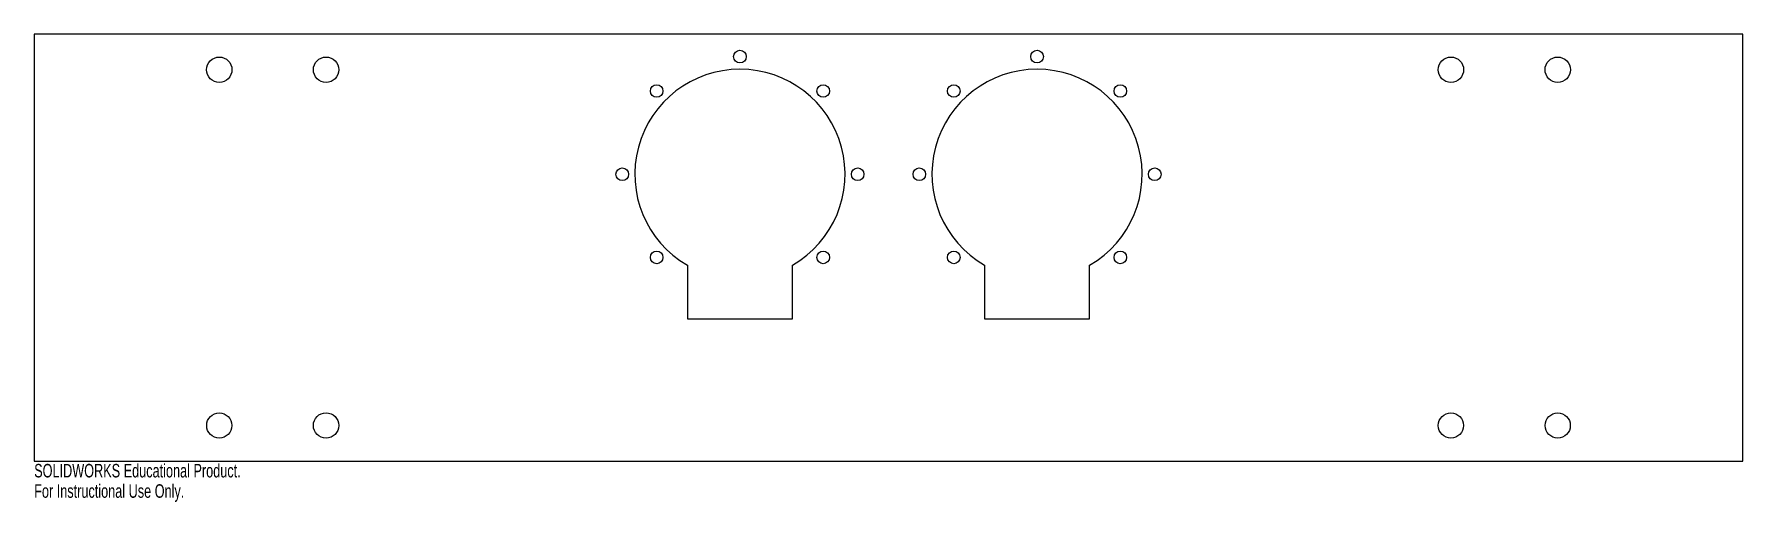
# Model space of a CAD drawing. Header units: inches. Extents: x -12 to 12, y -3.6 to 3.
import ezdxf

# ---------------------------------------------------------------- set-up
doc = ezdxf.new("R2010")
doc.units = ezdxf.units.IN
doc.header["$MEASUREMENT"] = 0
doc.styles.add('SLDTEXTSTYLE0', font='TXT', dxfattribs={"width": 0.7})

msp = doc.modelspace()

# ---------------------------------------------------------------- linework, layer by layer
at = {"color": 7, "linetype": 'Continuous', "lineweight": 25}
for p, q in [((-12, 3), (-12, -3)), ((12, 3), (-12, 3)), ((12, -3), (12, 3)), ((-2.825, -0.247), (-2.825, -1)), ((-1.348, -1), (-1.348, -0.247)), ((1.348, -0.247), (1.348, -1)), ((2.825, -1), (2.825, -0.247)), ((-2.825, -1), (-1.348, -1)), ((1.348, -1), (2.825, -1)), ((-12, -3), (12, -3))]:
    msp.add_line(p, q, dxfattribs=at)
for centre, radius in [((-9.4, 2.5), 0.178), ((-7.9, 2.5), 0.178), ((-2.087, 2.685), 0.0884), ((2.087, 2.685), 0.0884), ((7.9, 2.5), 0.178), ((9.4, 2.5), 0.178), ((-3.256, 2.201), 0.0884), ((-0.917, 2.201), 0.0884), ((0.917, 2.201), 0.0884), ((3.256, 2.201), 0.0884), ((-3.74, 1.031), 0.0884), ((-0.433, 1.031), 0.0884), ((0.433, 1.031), 0.0884), ((3.74, 1.031), 0.0884), ((-3.256, -0.138), 0.0884), ((-0.917, -0.138), 0.0884), ((0.917, -0.138), 0.0884), ((3.256, -0.138), 0.0884), ((-9.4, -2.5), 0.177), ((-7.9, -2.5), 0.178), ((7.9, -2.5), 0.177), ((9.4, -2.5), 0.177)]:
    msp.add_circle(centre, radius, dxfattribs=at)
for centre in [(-2.087, 1.031), (2.087, 1.031)]:
    msp.add_arc(centre, 1.476, 300, 240, dxfattribs=at)

# ---------------------------------------------------------------- texts
at = {"color": 7, "linetype": 'Continuous', "char_height": 0.1903, "attachment_point": 1, "style": 'SLDTEXTSTYLE0'}
for s, insert in [('SOLIDWORKS Educational Product.', (-12, -3.04)), ('For Instructional Use Only.', (-12, -3.326))]:
    msp.add_mtext(s, dxfattribs=dict(at, insert=insert))

doc.saveas('drawing.dxf')
